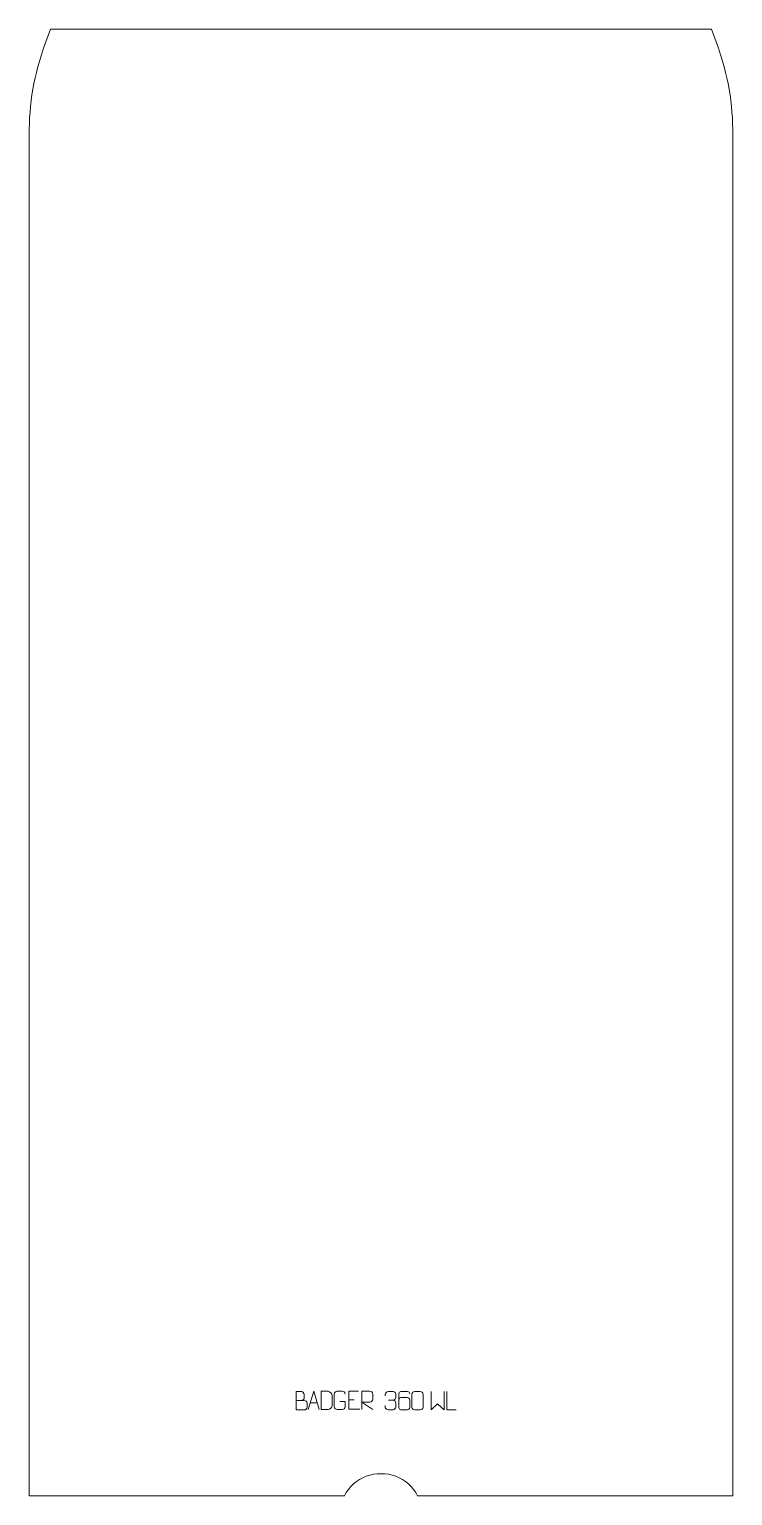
# Model space of a CAD drawing. Header units: millimetres. Extents: x -480 to 480, y -1255 to 745.
import ezdxf

# ---------------------------------------------------------------- set-up
doc = ezdxf.new("R2010")
doc.units = ezdxf.units.MM
doc.header["$MEASUREMENT"] = 0
doc.layers.add('layer 1', color=7, linetype='Continuous')

msp = doc.modelspace()

# ---------------------------------------------------------------- linework, layer by layer
at = {"layer": 'layer 1', "color": 242, "lineweight": 9}
msp.add_open_spline([(47.4269, -1250.5855), (47.4269, -1250.5855), (44.4611, -1246.4236), (44.4611, -1246.4236), (44.4611, -1246.4236), (44.4611, -1246.4236), (41.1288, -1242.5514), (41.1288, -1242.5514), (41.1288, -1242.5514), (41.1288, -1242.5514), (37.4567, -1238.9973), (37.4567, -1238.9973), (37.4567, -1238.9973), (37.4567, -1238.9973), (33.4753, -1235.7946), (33.4753, -1235.7946), (33.4753, -1235.7946), (33.4753, -1235.7946), (29.2182, -1232.9684), (29.2182, -1232.9684), (29.2182, -1232.9684), (29.2182, -1232.9684), (24.7215, -1230.5424), (24.7215, -1230.5424), (24.7215, -1230.5424), (24.7215, -1230.5424), (20.022, -1228.5373), (20.022, -1228.5373), (20.022, -1228.5373), (20.022, -1228.5373), (15.159, -1226.9683), (15.159, -1226.9683), (15.159, -1226.9683), (15.159, -1226.9683), (10.1725, -1225.8514), (10.1725, -1225.8514), (10.1725, -1225.8514), (10.1725, -1225.8514), (5.1058, -1225.1927), (5.1058, -1225.1927), (5.1058, -1225.1927), (5.1058, -1225.1927), (-0.0006, -1224.9994), (-0.0006, -1224.9994), (-0.0006, -1224.9994), (-0.0006, -1224.9994), (-5.107, -1225.1927), (-5.107, -1225.1927), (-5.107, -1225.1927), (-5.107, -1225.1927), (-10.1737, -1225.8514), (-10.1737, -1225.8514), (-10.1737, -1225.8514), (-10.1737, -1225.8514), (-15.159, -1226.9683), (-15.159, -1226.9683), (-15.159, -1226.9683), (-15.159, -1226.9683), (-20.0216, -1228.5373), (-20.0216, -1228.5373), (-20.0216, -1228.5373), (-20.0216, -1228.5373), (-24.7227, -1230.5424), (-24.7227, -1230.5424), (-24.7227, -1230.5424), (-24.7227, -1230.5424), (-29.2193, -1232.9684), (-29.2193, -1232.9684), (-29.2193, -1232.9684), (-29.2193, -1232.9684), (-33.4753, -1235.7946), (-33.4753, -1235.7946), (-33.4753, -1235.7946), (-33.4753, -1235.7946), (-37.4563, -1238.9973), (-37.4563, -1238.9973), (-37.4563, -1238.9973), (-37.4563, -1238.9973), (-41.1288, -1242.5514), (-41.1288, -1242.5514), (-41.1288, -1242.5514), (-41.1288, -1242.5514), (-44.4622, -1246.4236), (-44.4622, -1246.4236), (-44.4622, -1246.4236), (-44.4622, -1246.4236), (-47.4269, -1250.5855), (-47.4269, -1250.5855), (-47.4269, -1250.5855), (-47.4269, -1250.5855), (-49.9998, -1254.9992), (-49.9998, -1254.9992), (-49.9998, -1254.9992), (-49.9998, -1254.9992), (-479.9996, -1254.9992), (-479.9996, -1254.9992), (-479.9996, -1254.9992), (-479.9996, -1254.9992), (-479.9996, 608.5544), (-479.9996, 608.5544), (-479.9996, 608.5544), (-479.9996, 608.5544), (-479.8565, 616.408), (-479.8565, 616.408), (-479.8565, 616.408), (-479.8565, 616.408), (-479.5275, 624.2558), (-479.5275, 624.2558), (-479.5275, 624.2558), (-479.5275, 624.2558), (-479.0103, 632.0929), (-479.0103, 632.0929), (-479.0103, 632.0929), (-479.0103, 632.0929), (-478.3084, 639.9164), (-478.3084, 639.9164), (-478.3084, 639.9164), (-478.3084, 639.9164), (-477.4213, 647.7206), (-477.4213, 647.7206), (-477.4213, 647.7206), (-477.4213, 647.7206), (-476.3476, 655.5017), (-476.3476, 655.5017), (-476.3476, 655.5017), (-476.3476, 655.5017), (-475.0906, 663.2558), (-475.0906, 663.2558), (-475.0906, 663.2558), (-475.0906, 663.2558), (-473.6497, 670.9772), (-473.6497, 670.9772), (-473.6497, 670.9772), (-473.6497, 670.9772), (-472.0249, 678.6619), (-472.0249, 678.6619), (-472.0249, 678.6619), (-472.0249, 678.6619), (-470.2183, 686.3072), (-470.2183, 686.3072), (-470.2183, 686.3072), (-470.2183, 686.3072), (-468.2301, 693.9059), (-468.2301, 693.9059), (-468.2301, 693.9059), (-468.2301, 693.9059), (-466.063, 701.456), (-466.063, 701.456), (-466.063, 701.456), (-466.063, 701.456), (-463.3293, 710.3378), (-463.3293, 710.3378), (-463.3293, 710.3378), (-463.3293, 710.3378), (-460.4679, 719.1803), (-460.4679, 719.1803), (-460.4679, 719.1803), (-460.4679, 719.1803), (-457.4789, 727.9807), (-457.4789, 727.9807), (-457.4789, 727.9807), (-457.4789, 727.9807), (-454.3657, 736.7376), (-454.3657, 736.7376), (-454.3657, 736.7376), (-454.3657, 736.7376), (-451.2922, 744.9993), (-451.2922, 744.9993), (-451.2922, 744.9993), (-451.2922, 744.9993), (451.2922, 744.9993), (451.2922, 744.9993), (451.2922, 744.9993), (451.2922, 744.9993), (454.3646, 736.7376), (454.3646, 736.7376), (454.3646, 736.7376), (454.3646, 736.7376), (457.4789, 727.9807), (457.4789, 727.9807), (457.4789, 727.9807), (457.4789, 727.9807), (460.4668, 719.1803), (460.4668, 719.1803), (460.4668, 719.1803), (460.4668, 719.1803), (463.3282, 710.3378), (463.3282, 710.3378), (463.3282, 710.3378), (463.3282, 710.3378), (466.063, 701.456), (466.063, 701.456), (466.063, 701.456), (466.063, 701.456), (468.2305, 693.9059), (468.2305, 693.9059), (468.2305, 693.9059), (468.2305, 693.9059), (470.2183, 686.3072), (470.2183, 686.3072), (470.2183, 686.3072), (470.2183, 686.3072), (472.0237, 678.6619), (472.0237, 678.6619), (472.0237, 678.6619), (472.0237, 678.6619), (473.6497, 670.9772), (473.6497, 670.9772), (473.6497, 670.9772), (473.6497, 670.9772), (475.0906, 663.2558), (475.0906, 663.2558), (475.0906, 663.2558), (475.0906, 663.2558), (476.3476, 655.5017), (476.3476, 655.5017), (476.3476, 655.5017), (476.3476, 655.5017), (477.4198, 647.7206), (477.4198, 647.7206), (477.4198, 647.7206), (477.4198, 647.7206), (478.3084, 639.9164), (478.3084, 639.9164), (478.3084, 639.9164), (478.3084, 639.9164), (479.0103, 632.0929), (479.0103, 632.0929), (479.0103, 632.0929), (479.0103, 632.0929), (479.526, 624.2558), (479.526, 624.2558), (479.526, 624.2558), (479.526, 624.2558), (479.8569, 616.408), (479.8569, 616.408), (479.8569, 616.408), (479.8569, 616.408), (479.9996, 608.5544), (479.9996, 608.5544), (479.9996, 608.5544), (479.9996, 608.5544), (479.9996, -1254.9992), (479.9996, -1254.9992), (479.9996, -1254.9992), (479.9996, -1254.9992), (49.9998, -1254.9992), (49.9998, -1254.9992), (49.9998, -1254.9992), (49.9998, -1254.9992), (47.4269, -1250.5855), (47.4269, -1250.5855)], degree=3, knots=[0, 0, 0, 0, 0.015625, 0.015625, 0.015625, 0.015625, 0.03125, 0.03125, 0.03125, 0.03125, 0.046875, 0.046875, 0.046875, 0.046875, 0.0625, 0.0625, 0.0625, 0.0625, 0.078125, 0.078125, 0.078125, 0.078125, 0.09375, 0.09375, 0.09375, 0.09375, 0.109375, 0.109375, 0.109375, 0.109375, 0.125, 0.125, 0.125, 0.125, 0.140625, 0.140625, 0.140625, 0.140625, 0.15625, 0.15625, 0.15625, 0.15625, 0.171875, 0.171875, 0.171875, 0.171875, 0.1875, 0.1875, 0.1875, 0.1875, 0.203125, 0.203125, 0.203125, 0.203125, 0.21875, 0.21875, 0.21875, 0.21875, 0.234375, 0.234375, 0.234375, 0.234375, 0.25, 0.25, 0.25, 0.25, 0.265625, 0.265625, 0.265625, 0.265625, 0.28125, 0.28125, 0.28125, 0.28125, 0.296875, 0.296875, 0.296875, 0.296875, 0.3125, 0.3125, 0.3125, 0.3125, 0.328125, 0.328125, 0.328125, 0.328125, 0.34375, 0.34375, 0.34375, 0.34375, 0.359375, 0.359375, 0.359375, 0.359375, 0.375, 0.375, 0.375, 0.375, 0.390625, 0.390625, 0.390625, 0.390625, 0.40625, 0.40625, 0.40625, 0.40625, 0.421875, 0.421875, 0.421875, 0.421875, 0.4375, 0.4375, 0.4375, 0.4375, 0.453125, 0.453125, 0.453125, 0.453125, 0.46875, 0.46875, 0.46875, 0.46875, 0.484375, 0.484375, 0.484375, 0.484375, 0.5, 0.5, 0.5, 0.5, 0.515625, 0.515625, 0.515625, 0.515625, 0.53125, 0.53125, 0.53125, 0.53125, 0.546875, 0.546875, 0.546875, 0.546875, 0.5625, 0.5625, 0.5625, 0.5625, 0.578125, 0.578125, 0.578125, 0.578125, 0.59375, 0.59375, 0.59375, 0.59375, 0.609375, 0.609375, 0.609375, 0.609375, 0.625, 0.625, 0.625, 0.625, 0.640625, 0.640625, 0.640625, 0.640625, 0.65625, 0.65625, 0.65625, 0.65625, 0.671875, 0.671875, 0.671875, 0.671875, 0.6875, 0.6875, 0.6875, 0.6875, 0.703125, 0.703125, 0.703125, 0.703125, 0.71875, 0.71875, 0.71875, 0.71875, 0.734375, 0.734375, 0.734375, 0.734375, 0.75, 0.75, 0.75, 0.75, 0.765625, 0.765625, 0.765625, 0.765625, 0.78125, 0.78125, 0.78125, 0.78125, 0.796875, 0.796875, 0.796875, 0.796875, 0.8125, 0.8125, 0.8125, 0.8125, 0.828125, 0.828125, 0.828125, 0.828125, 0.84375, 0.84375, 0.84375, 0.84375, 0.859375, 0.859375, 0.859375, 0.859375, 0.875, 0.875, 0.875, 0.875, 0.890625, 0.890625, 0.890625, 0.890625, 0.90625, 0.90625, 0.90625, 0.90625, 0.921875, 0.921875, 0.921875, 0.921875, 0.9375, 0.9375, 0.9375, 0.9375, 0.953125, 0.953125, 0.953125, 0.953125, 0.96875, 0.96875, 0.96875, 0.96875, 1, 1, 1, 1], dxfattribs=at)
at = {"layer": 'layer 1', "color": 250, "lineweight": 9}
for points, knots in [([(-115.6512, -1125.1186), (-112.0126, -1125.1182), (-108.4255, -1125.1182), (-104.7861, -1125.1186), (-104.7861, -1125.1186), (-102.8107, -1125.1359), (-100.8871, -1126.872), (-100.8871, -1128.9216), (-100.8871, -1128.9216), (-100.8875, -1130.0502), (-100.8875, -1133.0996), (-100.8871, -1134.2285), (-100.8871, -1134.2285), (-100.8695, -1136.0864), (-102.4116, -1138.1003), (-104.7331, -1138.0834), (-104.7331, -1138.0834), (-108.3729, -1138.083), (-112.0123, -1138.083), (-115.6512, -1138.0834), (-115.6512, -1138.0834), (-115.6512, -1129.7651), (-115.6512, -1121.4473), (-115.6512, -1113.1298), (-115.6512, -1113.1298), (-113.2775, -1113.1298), (-110.9034, -1113.1298), (-108.5292, -1113.1298), (-108.5292, -1113.1298), (-106.8484, -1113.1122), (-104.7516, -1115.0227), (-104.7339, -1116.9851), (-104.7339, -1116.9851), (-104.7343, -1119.0512), (-104.7343, -1119.1972), (-104.7339, -1121.2637), (-104.7339, -1121.2637), (-104.7166, -1123.3298), (-106.5711, -1125.1359), (-108.5811, -1125.1186)], [0, 0, 0, 0, 0.090909091, 0.090909091, 0.090909091, 0.090909091, 0.181818182, 0.181818182, 0.181818182, 0.181818182, 0.272727273, 0.272727273, 0.272727273, 0.272727273, 0.363636364, 0.363636364, 0.363636364, 0.363636364, 0.454545455, 0.454545455, 0.454545455, 0.454545455, 0.545454545, 0.545454545, 0.545454545, 0.545454545, 0.636363636, 0.636363636, 0.636363636, 0.636363636, 0.727272727, 0.727272727, 0.727272727, 0.727272727, 0.818181818, 0.818181818, 0.818181818, 0.818181818, 1, 1, 1, 1]), ([(-99.2666, -1137.5953), (-99.2666, -1137.5953), (-91.8956, -1112.6418), (-91.8956, -1112.6418), (-91.8956, -1112.6418), (-91.8956, -1112.6418), (-84.3257, -1137.5953), (-84.3257, -1137.5953)], [0, 0, 0, 0, 0.333333333, 0.333333333, 0.333333333, 0.333333333, 1, 1, 1, 1]), ([(-81.5029, -1137.5672), (-79.1711, -1137.5668), (-74.2209, -1137.5908), (-71.8894, -1137.5911), (-71.8894, -1137.5911), (-69.9644, -1137.6965), (-66.6458, -1134.1549), (-66.657, -1132.1376), (-66.657, -1132.1376), (-66.6574, -1126.3675), (-66.6574, -1124.1978), (-66.657, -1118.4285), (-66.657, -1118.4285), (-66.6613, -1116.2904), (-70.0358, -1112.6303), (-72.1882, -1112.6438), (-72.1882, -1112.6438), (-74.5139, -1112.6438), (-79.2382, -1112.6438), (-81.5643, -1112.6438), (-81.5643, -1112.6438), (-81.5639, -1118.3907), (-81.5026, -1131.8199), (-81.5029, -1137.5672)], [0, 0, 0, 0, 0.142857143, 0.142857143, 0.142857143, 0.142857143, 0.285714286, 0.285714286, 0.285714286, 0.285714286, 0.428571429, 0.428571429, 0.428571429, 0.428571429, 0.571428571, 0.571428571, 0.571428571, 0.571428571, 0.714285714, 0.714285714, 0.714285714, 0.714285714, 1, 1, 1, 1]), ([(-56.1056, -1126.4535), (-56.1056, -1126.4535), (-48.9375, -1126.4535), (-48.9375, -1126.4535), (-48.9375, -1126.4535), (-48.9375, -1126.4535), (-48.9375, -1133.6216), (-48.9375, -1133.6216), (-48.9375, -1133.6216), (-49.0772, -1135.945), (-50.7544, -1137.4246), (-52.9022, -1137.4354), (-52.9022, -1137.4354), (-55.234, -1137.435), (-57.566, -1137.435), (-59.8975, -1137.4354), (-59.8975, -1137.4354), (-61.8224, -1137.5408), (-63.7946, -1135.6563), (-63.7834, -1133.639), (-63.7834, -1133.639), (-63.783, -1127.8689), (-63.783, -1122.0992), (-63.7834, -1116.3299), (-63.7834, -1116.3299), (-63.7792, -1114.1918), (-62.0324, -1112.4726), (-59.8801, -1112.486), (-59.8801, -1112.486), (-57.5544, -1112.486), (-55.2283, -1112.486), (-52.9022, -1112.486), (-52.9022, -1112.486), (-50.9555, -1112.4506), (-48.9641, -1113.9421), (-48.9375, -1116.3798)], [0, 0, 0, 0, 0.1, 0.1, 0.1, 0.1, 0.2, 0.2, 0.2, 0.2, 0.3, 0.3, 0.3, 0.3, 0.4, 0.4, 0.4, 0.4, 0.5, 0.5, 0.5, 0.5, 0.6, 0.6, 0.6, 0.6, 0.7, 0.7, 0.7, 0.7, 0.8, 0.8, 0.8, 0.8, 1, 1, 1, 1]), ([(-30.8337, -1112.2389), (-30.8337, -1112.2389), (-43.7076, -1112.2389), (-43.7076, -1112.2389), (-43.7076, -1112.2389), (-43.7076, -1112.2389), (-43.7076, -1137.1925), (-43.7076, -1137.1925), (-43.7076, -1137.1925), (-43.7076, -1137.1925), (-28.8418, -1137.1925), (-28.8418, -1137.1925)], [0, 0, 0, 0, 0.25, 0.25, 0.25, 0.25, 0.5, 0.5, 0.5, 0.5, 1, 1, 1, 1]), ([(-25.9618, -1137.438), (-25.9618, -1137.438), (-25.9618, -1112.4845), (-25.9618, -1112.4845), (-25.9618, -1112.4845), (-22.367, -1112.4845), (-18.7715, -1112.4845), (-15.1763, -1112.4845), (-15.1763, -1112.4845), (-12.851, -1112.5222), (-11.2937, -1114.0122), (-11.2978, -1116.3786), (-11.2978, -1116.3786), (-11.2982, -1118.4141), (-11.2982, -1121.4735), (-11.2978, -1123.5095), (-11.2978, -1123.5095), (-11.3043, -1125.385), (-13.1166, -1127.3268), (-15.1261, -1127.3459), (-15.1261, -1127.3459), (-15.1261, -1127.3459), (-25.9618, -1127.3459), (-25.9618, -1127.3459), (-25.9618, -1127.3459), (-25.9618, -1127.3459), (-11.3071, -1137.438), (-11.3071, -1137.438)], [0, 0, 0, 0, 0.125, 0.125, 0.125, 0.125, 0.25, 0.25, 0.25, 0.25, 0.375, 0.375, 0.375, 0.375, 0.5, 0.5, 0.5, 0.5, 0.625, 0.625, 0.625, 0.625, 0.75, 0.75, 0.75, 0.75, 1, 1, 1, 1]), ([(5.4991, -1118.6334), (5.4991, -1118.6334), (5.4991, -1116.7762), (5.4991, -1116.7762), (5.4991, -1116.7762), (5.4848, -1115.0343), (8.1493, -1112.9162), (10.2084, -1112.9389), (10.2084, -1112.9389), (12.2725, -1112.9389), (14.3365, -1112.9389), (16.4002, -1112.9389), (16.4002, -1112.9389), (18.5947, -1112.9301), (20.193, -1114.7769), (20.2374, -1116.689), (20.2374, -1116.689), (20.237, -1118.1241), (20.237, -1119.5592), (20.2374, -1120.9947), (20.2374, -1120.9947), (20.1888, -1122.6482), (18.5862, -1124.8782), (16.3879, -1124.8682), (16.3879, -1124.8682), (18.5916, -1124.8794), (20.1996, -1126.6826), (20.2536, -1128.7421), (20.2536, -1128.7421), (20.2532, -1130.5268), (20.2532, -1132.3115), (20.2536, -1134.0966), (20.2536, -1134.0966), (20.2637, -1136.158), (18.2088, -1137.9211), (16.3879, -1137.913), (16.3879, -1137.913), (14.3226, -1137.9127), (12.2574, -1137.9127), (10.1918, -1137.913), (10.1918, -1137.913), (8.0232, -1137.9015), (5.4922, -1135.5013), (5.4736, -1134.0395), (5.4736, -1134.0395), (5.4736, -1134.0395), (5.4736, -1132.1309), (5.4736, -1132.1309)], [0, 0, 0, 0, 0.076923077, 0.076923077, 0.076923077, 0.076923077, 0.153846154, 0.153846154, 0.153846154, 0.153846154, 0.230769231, 0.230769231, 0.230769231, 0.230769231, 0.307692308, 0.307692308, 0.307692308, 0.307692308, 0.384615385, 0.384615385, 0.384615385, 0.384615385, 0.461538462, 0.461538462, 0.461538462, 0.461538462, 0.538461538, 0.538461538, 0.538461538, 0.538461538, 0.615384615, 0.615384615, 0.615384615, 0.615384615, 0.692307692, 0.692307692, 0.692307692, 0.692307692, 0.769230769, 0.769230769, 0.769230769, 0.769230769, 0.846153846, 0.846153846, 0.846153846, 0.846153846, 1, 1, 1, 1]), ([(39.1453, -1115.8733), (39.1212, -1114.5338), (37.765, -1112.8806), (36.1931, -1112.9149), (36.1931, -1112.9149), (33.2083, -1112.9152), (30.2231, -1112.9152), (27.2377, -1112.9149), (27.2377, -1112.9149), (26.0186, -1112.9), (24.2904, -1114.3376), (24.2854, -1115.8733), (24.2854, -1115.8733), (24.2857, -1122.2338), (24.2857, -1128.5946), (24.2854, -1134.9553), (24.2854, -1134.9553), (24.2901, -1136.1182), (26.0186, -1137.8893), (27.2377, -1137.9137), (27.2377, -1137.9137), (30.2231, -1137.9134), (33.2083, -1137.9134), (36.1931, -1137.9137), (36.1931, -1137.9137), (37.4712, -1137.8699), (39.1409, -1136.2554), (39.1453, -1134.9553), (39.1453, -1134.9553), (39.1453, -1131.372), (39.1453, -1127.7889), (39.1453, -1124.2062), (39.1453, -1124.2062), (39.1068, -1122.728), (37.5241, -1121.2951), (36.1931, -1121.2971), (36.1931, -1121.2971), (33.2083, -1121.2968), (30.2231, -1121.2968), (27.2377, -1121.2971), (27.2377, -1121.2971), (25.9082, -1121.2921), (24.2652, -1122.7994), (24.3069, -1124.2279)], [0, 0, 0, 0, 0.083333333, 0.083333333, 0.083333333, 0.083333333, 0.166666667, 0.166666667, 0.166666667, 0.166666667, 0.25, 0.25, 0.25, 0.25, 0.333333333, 0.333333333, 0.333333333, 0.333333333, 0.416666667, 0.416666667, 0.416666667, 0.416666667, 0.5, 0.5, 0.5, 0.5, 0.583333333, 0.583333333, 0.583333333, 0.583333333, 0.666666667, 0.666666667, 0.666666667, 0.666666667, 0.75, 0.75, 0.75, 0.75, 0.833333333, 0.833333333, 0.833333333, 0.833333333, 1, 1, 1, 1]), ([(46.1064, -1112.9147), (48.4912, -1112.9147), (50.8764, -1112.9147), (53.2616, -1112.9147), (53.2616, -1112.9147), (55.2578, -1112.8791), (57.2998, -1114.3734), (57.3271, -1116.8155), (57.3271, -1116.8155), (57.3267, -1122.5729), (57.3267, -1128.3307), (57.3271, -1134.0889), (57.3271, -1134.0889), (57.1838, -1136.4165), (55.464, -1137.8988), (53.2616, -1137.9096), (53.2616, -1137.9096), (50.8705, -1137.9092), (48.4793, -1137.9092), (46.0885, -1137.9096), (46.0885, -1137.9096), (44.1146, -1138.0152), (42.0923, -1136.1273), (42.1038, -1134.1063), (42.1038, -1134.1063), (42.1042, -1128.3257), (42.1042, -1122.5454), (42.1038, -1116.7656), (42.1038, -1116.7656), (42.1082, -1114.6236), (43.8992, -1112.9011), (46.1064, -1112.9147)], [0, 0, 0, 0, 0.111111111, 0.111111111, 0.111111111, 0.111111111, 0.222222222, 0.222222222, 0.222222222, 0.222222222, 0.333333333, 0.333333333, 0.333333333, 0.333333333, 0.444444444, 0.444444444, 0.444444444, 0.444444444, 0.555555556, 0.555555556, 0.555555556, 0.555555556, 0.666666667, 0.666666667, 0.666666667, 0.666666667, 0.777777778, 0.777777778, 0.777777778, 0.777777778, 1, 1, 1, 1]), ([(68.4843, -1112.9732), (68.4843, -1112.9732), (68.4843, -1137.9312), (68.4843, -1137.9312), (68.4843, -1137.9312), (68.4843, -1137.9312), (77.327, -1129.8665), (77.327, -1129.8665), (77.327, -1129.8665), (77.327, -1129.8665), (86.1694, -1137.9306), (86.1694, -1137.9306), (86.1694, -1137.9306), (86.1694, -1137.9306), (86.1694, -1112.9732), (86.1694, -1112.9732)], [0, 0, 0, 0, 0.2, 0.2, 0.2, 0.2, 0.4, 0.4, 0.4, 0.4, 0.6, 0.6, 0.6, 0.6, 1, 1, 1, 1]), ([(102.6439, -1137.9287), (102.6439, -1137.9287), (89.6948, -1137.9287), (89.6948, -1137.9287), (89.6948, -1137.9287), (89.6948, -1137.9287), (89.6948, -1112.9751), (89.6948, -1112.9751)], [0, 0, 0, 0, 0.333333333, 0.333333333, 0.333333333, 0.333333333, 1, 1, 1, 1])]:
    msp.add_open_spline(points, degree=3, knots=knots, dxfattribs=at)
for points in [[(-96.544, -1128.3459), (-96.544, -1128.3459), (-87.0483, -1128.3459), (-87.0483, -1128.3459)], [(-43.7076, -1124.1186), (-43.7076, -1124.1186), (-36.5395, -1124.1186), (-36.5395, -1124.1186)], [(10.2088, -1124.8786), (10.2088, -1124.8786), (16.4052, -1124.8786), (16.4052, -1124.8786)]]:
    msp.add_open_spline(points, degree=3, dxfattribs=at)

doc.saveas('drawing.dxf')
